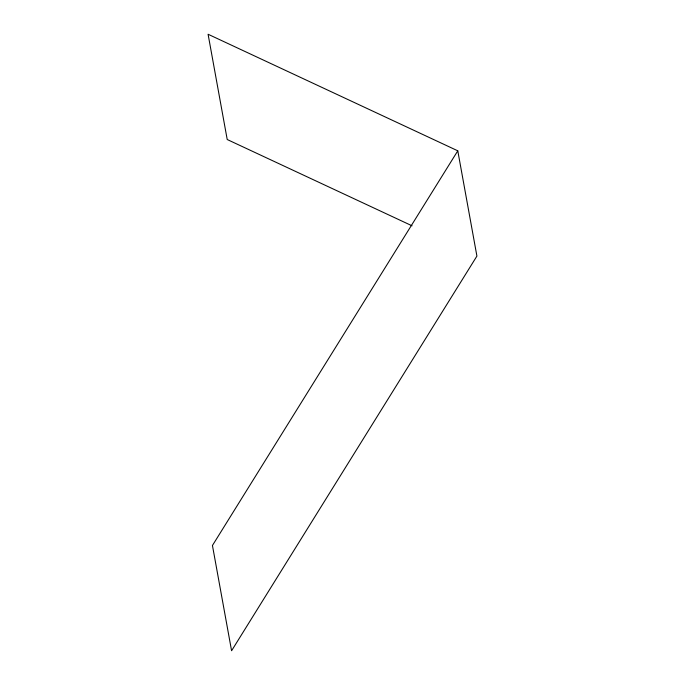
<?xml version="1.0" encoding="UTF-8"?>
<svg xmlns="http://www.w3.org/2000/svg" width="685" height="685" viewBox="0 0 685 685"><rect width="100%" height="100%" fill="white"/><g stroke="black" fill="none" stroke-linecap="round" stroke-linejoin="round"><path stroke-width="1.03" d="M457.785 150.82L212.444 545.483L231.581 650.75L476.914 256.087L457.785 150.82L208.086 34.25L227.214 139.517L412.07 225.81"/></g></svg>
